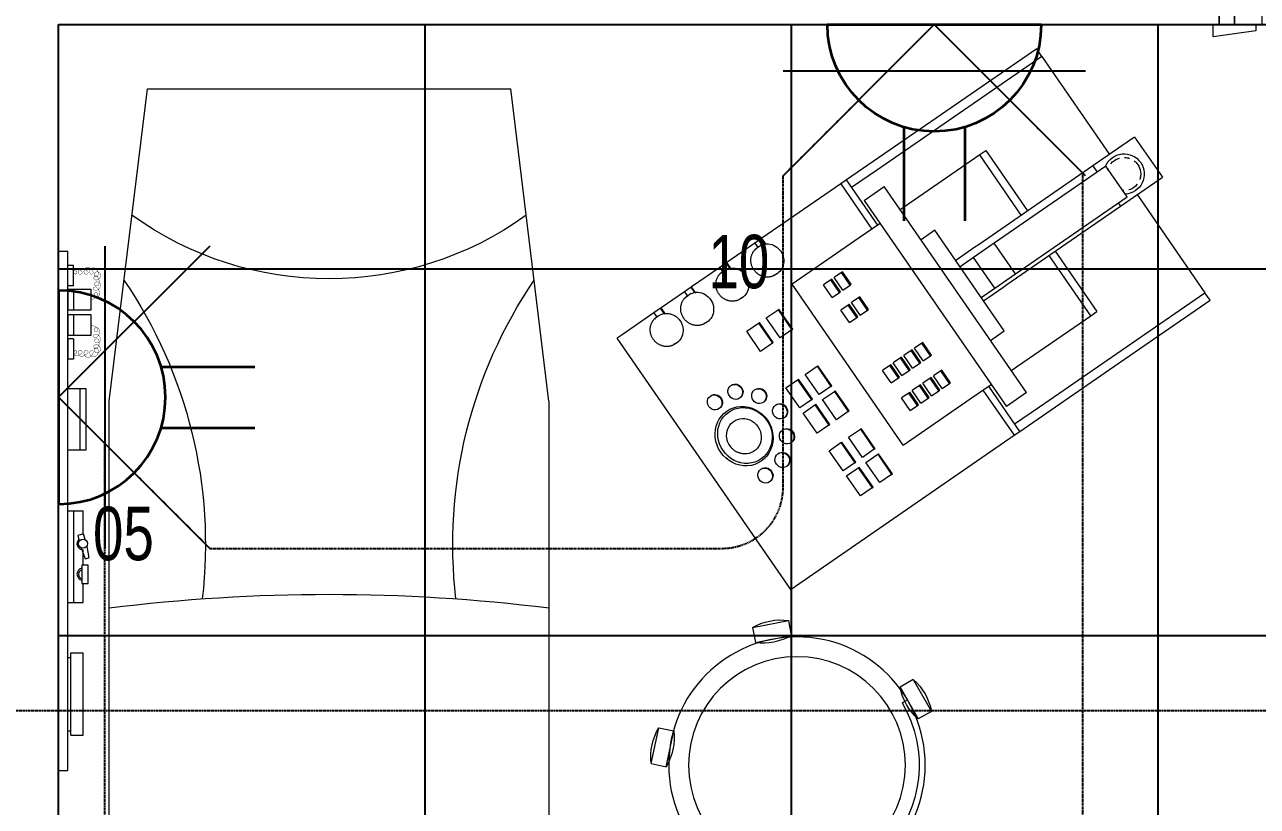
# Model space of a CAD drawing. Extents: x -12260 to 57327, y -29287 to 19916.
# Drawn here: x 20320 to 22338, y -10110 to -8830 of the extents above; entities that cross this region are included whole.
import ezdxf
from ezdxf.enums import TextEntityAlignment as Align

# ---------------------------------------------------------------- set-up
doc = ezdxf.new("R2010")
doc.units = 0
doc.header["$LTSCALE"] = 0.25
doc.linetypes.add('DASHDOT', pattern=[25.4, 12.7, -6.35, 0, -6.35])
doc.linetypes.add('HIDDEN', pattern=[9.525, 6.35, -3.175])
for name, color, linetype, lineweight in [('01-First Floor-FUR$0$72_EGR_EQP_TAG', 142, 'Continuous', 5), ('01-First Floor-FUR$0$LOADING', 253, 'Continuous', 5), ('01-First Floor-FUR$0$Walls', 251, 'Continuous', 5), ('01-First Floor-FUR$0$Wooden Joinery', 251, 'Continuous', 5), ('E-LITE-CLNG-CNDT', 6, 'DASHDOT', 35), ('E-LITE-EXIT-NUMB', 6, 'Continuous', 25), ('E-POWR-FLOR-CNDT', 6, 'HIDDEN', 25), ('E-POWR-WALL @ 100', 4, 'Continuous', 35)]:
    doc.layers.add(name, color=color, linetype=linetype, lineweight=lineweight)
doc.layers.add('01-First Floor-FUR$0$FALSE CEILING', color=251, linetype='Continuous')
doc.styles.add('01-First Floor-FUR$0$X3G_ENTITY_257CFD', font='swisscl.ttf', dxfattribs={"height": 200})
doc.styles.add('DC_SIMPLEX', font='SIMPLEX.shx', dxfattribs={"width": 0.7})

# ---------------------------------------------------------------- blocks, each defined once
blk = doc.blocks.new('01-First Floor-FUR$0$A$C72370EFE')
at = {"layer": '01-First Floor-FUR$0$Wooden Joinery'}
for p, q in [((-0.01, -0.04), (-0.02, -0.04)), ((-0.01, -0.03), (-0.01, -0.07)), ((0, -0.03), (-0.01, -0.03)), ((0.04, -0.03), (0.05, -0.03)), ((0.05, -0.03), (0.05, -0.07)), ((0.05, -0.04), (0.06, -0.04)), ((-0.01, -0.06), (-0.02, -0.06)), ((0.05, -0.06), (0.06, -0.06)), ((-0.05, -0.07), (-0.05, -0.16)), ((-0.03, -0.07), (-0.03, -0.16)), ((0, -0.07), (-0.01, -0.07)), ((0.04, -0.07), (0.05, -0.07)), ((0.07, -0.07), (0.07, -0.16)), ((0.09, -0.07), (0.09, -0.16)), ((-0.01, -0.17), (-0.02, -0.17)), ((-0.01, -0.17), (-0.01, -0.19)), ((0.05, -0.17), (0.06, -0.17)), ((0.05, -0.17), (0.05, -0.19)), ((-0.01, -0.19), (-0.02, -0.19)), ((0.05, -0.19), (0.06, -0.19))]:
    blk.add_line(p, q, dxfattribs=at)
for centre, radius, start, end in [((-0.02, -0.07), 0.03, 90, 180), ((0.06, -0.07), 0.03, 0, 90), ((-0.02, -0.07), 0.01, 90, 180), ((0.06, -0.07), 0.01, 0, 90), ((-0.02, -0.16), 0.03, 180, 270), ((-0.02, -0.16), 0.01, 180, 270), ((0.06, -0.16), 0.01, 270, 0), ((0.06, -0.16), 0.03, 270, 0)]:
    blk.add_arc(centre, radius, start, end, dxfattribs=at)
blk = doc.blocks.new('01-First Floor-FUR$0$A$C5DAD61B4')
at = {"layer": '01-First Floor-FUR$0$Wooden Joinery'}
for points in [[(80, 959.1), (80, 969.1), (10, 979.1), (10, 959.1)], [(940, 959.1), (940, 969.1), (1010, 979.1), (1010, 959.1)], [(70, 859.1), (70, 849.1), (0, 839.1), (0, 859.1)], [(120, 859.1), (120, 0), (80, 0), (80, 859.1)], [(950, 859.1), (950, 849.1), (1020, 839.1), (1020, 859.1)]]:
    blk.add_lwpolyline(points, close=True, dxfattribs=at)
for points in [[(45, 859.1), (45, 959.1), (20, 959.1), (20, 859.1), (45, 859.1)], [(45, 859.1), (80, 859.1), (80, 899.1), (90, 899.1), (90, 959.1), (45, 959.1), (45, 859.1)], [(975, 859.1), (940, 859.1), (940, 899.1), (930, 899.1), (930, 959.1), (975, 959.1), (975, 859.1)], [(975, 859.1), (975, 959.1), (1000, 959.1), (1000, 859.1), (975, 859.1)]]:
    blk.add_lwpolyline(points, dxfattribs=at)
blk.add_arc((80, 859.1), 860, 272.666, 0, dxfattribs=at)
at = {"layer": '01-First Floor-FUR$0$Wooden Joinery', "xscale": 999.9999999998854, "yscale": 999.9999999998854, "zscale": 999.9999999998854, "rotation": 180}
blk.add_blockref('01-First Floor-FUR$0$A$C72370EFE', (120, 0), dxfattribs=at)
blk = doc.blocks.new('01-First Floor-FUR$0$ME19011A-P')
for p, q in [((-0.425, 0), (0.425, 0)), ((-0.425, 0), (-0.425, -0.015)), ((0.425, 0), (0.425, -0.015)), ((-0.425, -0.015), (0.425, -0.015)), ((-0.3675, -0.0198), (-0.2325, -0.0198)), ((-0.3675, -0.0198), (-0.3675, -0.0399)), ((-0.36, -0.015), (-0.36, -0.0198)), ((-0.24, -0.015), (-0.24, -0.0198)), ((-0.2325, -0.0198), (-0.2325, -0.0399)), ((-0.15, -0.015), (-0.15, -0.04)), ((0, -0.015), (0, -0.04)), ((0.1, -0.015), (0.1, -0.045)), ((0.2, -0.045), (0.2, -0.015)), ((0.2818, -0.015), (0.2484, -0.015)), ((0.2484, -0.0243), (0.2484, -0.015)), ((0.2818, -0.0243), (0.2818, -0.015)), ((0.3211, -0.015), (0.2877, -0.015)), ((0.2877, -0.015), (0.2877, -0.0531)), ((0.3211, -0.0531), (0.3211, -0.015)), ((0.3623, -0.015), (0.3289, -0.015)), ((0.3289, -0.015), (0.3289, -0.0531)), ((0.3623, -0.0531), (0.3623, -0.015)), ((0.3682, -0.0243), (0.3682, -0.015)), ((0.3682, -0.015), (0.4016, -0.015)), ((0.4016, -0.0243), (0.4016, -0.015)), ((-0.3675, -0.0399), (-0.2325, -0.0399)), ((-0.15, -0.025), (0, -0.025)), ((-0.15, -0.04), (-0.1187, -0.04)), ((-0.0887, -0.04), (-0.0637, -0.04)), ((-0.0606, -0.0371), (-0.0787, -0.0432)), ((-0.0402, -0.0312), (-0.0496, -0.0337)), ((-0.0376, -0.0409), (-0.0402, -0.0312)), ((-0.0379, -0.04), (0, -0.04)), ((0.1, -0.035), (0.2, -0.035)), ((0.2818, -0.0243), (0.2484, -0.0243)), ((0.3211, -0.0243), (0.2877, -0.0243)), ((0.3623, -0.0243), (0.3289, -0.0243)), ((0.3682, -0.0243), (0.4016, -0.0243)), ((-0.0787, -0.0432), (-0.077, -0.0497)), ((-0.0582, -0.046), (-0.077, -0.0497)), ((-0.047, -0.0434), (-0.0376, -0.0409)), ((0.1, -0.045), (0.2, -0.045)), ((0.2877, -0.0531), (0.3211, -0.0531)), ((0.3289, -0.0531), (0.3623, -0.0531))]:
    blk.add_line(p, q)
blk.add_lwpolyline([(-0.1187, -0.0482), (-0.0887, -0.0482), (-0.0887, -0.0382), (-0.1187, -0.0382)], close=True)
at = {"color": 8, "const_width": 0.000601}
for points in [[(0.3044, -0.0531, -0.184574), (0.2977, -0.0636, -1.44364), (0.2961, -0.0581, -0.837915), (0.2969, -0.0664, -0.30536), (0.2839, -0.062, -1.584726), (0.2894, -0.0609, -0.253153), (0.2827, -0.0684, -0.874198), (0.2775, -0.0585, -0.915253), (0.2791, -0.0658, -0.223821), (0.2683, -0.0644, -1.703343), (0.272, -0.0597, -0.588962), (0.2621, -0.068, -0.717795), (0.2625, -0.0581, -0.983104), (0.2645, -0.0644, -0.326362), (0.2534, -0.0609, -0.758716), (0.2609, -0.0514, -0.906186), (0.2593, -0.0565, -0.189488), (0.2526, -0.0522, -0.7948), (0.2613, -0.0423, -1.223996), (0.2574, -0.047, -0.072149), (0.2534, -0.0403, -0.645886), (0.2609, -0.0324, -1.366917), (0.2574, -0.0371, -0.078415), (0.2542, -0.0308, -0.723006), (0.2613, -0.0256, -1.105484), (0.2582, -0.0292, -0.221197), (0.2566, -0.0243, -0.221197)], [(0.3456, -0.0531, 0.184574), (0.3523, -0.0636, 1.44364), (0.3539, -0.0581, 0.837915), (0.3531, -0.0664, 0.30536), (0.3661, -0.062, 1.584726), (0.3606, -0.0609, 0.253153), (0.3673, -0.0684, 0.874198), (0.3725, -0.0585, 0.915253), (0.3709, -0.0658, 0.223821), (0.3817, -0.0644, 1.703343), (0.378, -0.0597, 0.588962), (0.3879, -0.068, 0.717795), (0.3875, -0.0581, 0.983104), (0.3855, -0.0644, 0.326362), (0.3966, -0.0609, 0.758716), (0.3891, -0.0514, 0.906186), (0.3907, -0.0565, 0.189488), (0.3974, -0.0522, 0.7948), (0.3887, -0.0423, 1.223996), (0.3926, -0.047, 0.072149), (0.3966, -0.0403, 0.645886), (0.3891, -0.0324, 1.366917), (0.3926, -0.0371, 0.078415), (0.3958, -0.0308, 0.723006), (0.3887, -0.0256, 1.105484), (0.3918, -0.0292, 0.221197), (0.3934, -0.0243, 0.221197)]]:
    blk.add_lwpolyline(points, format="xyb", dxfattribs=at)
blk.add_circle((-0.0537, -0.04), 0.0075)
for centre, radius, start, end in [((-0.1037, -0.04), 0.01, 10.4593, 169.5407), ((-0.1037, -0.04), 0.0075, 14.0075, 165.9925), ((-0.0537, -0.04), 0.01, 45, 180)]:
    blk.add_arc(centre, radius, start, end)
blk = doc.blocks.new('01-First Floor-FUR$0$M.44.57.64')
at = {"layer": '01-First Floor-FUR$0$LOADING', "xscale": 1000.000000000002, "yscale": 1000.000000000002, "zscale": 1000.000000000002, "rotation": 225.9999036123427}
blk.add_blockref('01-First Floor-FUR$0$ME19011A-P', (-80806.9, 16720.7), dxfattribs=at)
blk = doc.blocks.new('01-First Floor-FUR$0$HF10037B-P')
at = {"layer": '01-First Floor-FUR$0$LOADING'}
for p, q in [((0.2459, 0.134), (0.1859, 0.134)), ((0.1859, 0.134), (0.1859, 0.109)), ((0.2459, 0.134), (0.2459, 0.109)), ((0.2459, 0.109), (0.1859, 0.109)), ((0, 0), (-0.0142, -0.0583)), ((0, 0), (0.0243, -0.0059)), ((0.0243, -0.0059), (0.01, -0.0642)), ((0.4071, -0.0094), (0.431, -0.0018)), ((0.4071, -0.0094), (0.4255, -0.0665)), ((0.431, -0.0018), (0.4493, -0.0589)), ((0.4069, -0.0417), (0.4165, -0.0387)), ((-0.0142, -0.0583), (0.01, -0.0642)), ((0.4255, -0.0665), (0.4493, -0.0589)), ((0.0524, -0.2725), (0.0674, -0.2525)), ((0.0674, -0.2525), (0.1154, -0.2885)), ((0.3125, -0.2897), (0.362, -0.2558)), ((0.3761, -0.2764), (0.362, -0.2558)), ((0.0524, -0.2725), (0.1004, -0.3085)), ((0.3266, -0.3103), (0.3761, -0.2764)), ((0.3267, -0.268), (0.3323, -0.2763)), ((0.1004, -0.3085), (0.1154, -0.2885)), ((0.3266, -0.3103), (0.3125, -0.2897))]:
    blk.add_line(p, q, dxfattribs=at)
for radius in [0.21, 0.1775]:
    blk.add_circle((0.2161, -0.1014), radius, dxfattribs=at)
for centre, radius, start, end in [((0.2159, 0.0465), 0.0925, 71.0754, 108.9246), ((0.2159, 0.1965), 0.0925, 251.0754, 288.9246), ((0.0779, -0.0499), 0.0925, 147.3419, 185.1912), ((-0.0678, -0.0143), 0.0925, 327.3419, 5.1912), ((0.4996, -0.0113), 0.0925, 178.8412, 216.6904), ((0.3568, -0.057), 0.0925, 358.8412, 36.6904), ((0.2161, -0.1014), 0.2, 303.6037, 17.3657), ((0.0389, -0.3404), 0.0925, 34.1875, 72.0368), ((0.3867, -0.3449), 0.0925, 105.5121, 143.3614), ((0.1289, -0.2205), 0.0925, 214.1875, 252.0368), ((0.3019, -0.2212), 0.0925, 285.5121, 323.3614)]:
    blk.add_arc(centre, radius, start, end, dxfattribs=at)
blk = doc.blocks.new('01-First Floor-FUR$0$HF13902-P')
at = {"color": 8}
for centre, radius, start, end in [((0, 1.0679), 0.5515, 234.1788, 305.8212), ((-0.9704, 0.0819), 0.7679, 353.3222, 34.2669), ((0.9704, 0.0819), 0.7679, 145.7331, 186.6778), ((0, -2.9071), 2.9071, 82.8865, 97.1135)]:
    blk.add_arc(centre, radius, start, end, dxfattribs=at)
at = {"layer": '01-First Floor-FUR$0$LOADING'}
for p, q in [((-0.36, 0.3161), (-0.2975, 0.8276)), ((0.2975, 0.8276), (-0.2975, 0.8276)), ((0.36, 0.3161), (0.2975, 0.8276)), ((-0.36, 0.3161), (-0.36, -0.6824)), ((0.36, -0.6824), (0.36, 0.3161))]:
    blk.add_line(p, q, dxfattribs=at)
blk = doc.blocks.new('01-First Floor-FUR$0$ME15657-P')
for p, q in [((0.04, 0.8841), (-0.04, 0.8841)), ((-0.04, 0.8691), (-0.04, 0.8841)), ((-0.04, 0.8009), (-0.04, 0.8691)), ((0.04, 0.8841), (0.04, 0.8691)), ((0.04, 0.8691), (0.04, 0.8009)), ((-0.25, 0.6341), (-0.25, 0.8341)), ((-0.25, 0.8341), (-0.235, 0.8341)), ((-0.04, 0.8341), (-0.235, 0.8341)), ((-0.235, 0.7741), (-0.235, 0.8341)), ((0.235, 0.8341), (0.04, 0.8341)), ((0.235, 0.8341), (0.235, 0.7741)), ((0.235, 0.8341), (0.25, 0.8341)), ((0.25, 0.8341), (0.25, 0.6341)), ((-0.0335, 0.5963), (-0.0335, 0.8182)), ((-0.0335, 0.8182), (0.0275, 0.8182)), ((0.0275, 0.8182), (0.0275, 0.5963)), ((-0.04, 0.5746), (-0.04, 0.8009)), ((-0.0335, 0.8009), (-0.04, 0.8009)), ((0.04, 0.8009), (0.0275, 0.8009)), ((0.04, 0.8009), (0.04, 0.5746)), ((-0.235, 0.5052), (-0.235, 0.7741)), ((0.235, 0.7741), (0.235, 0.5052)), ((-0.04, 0.671), (-0.16, 0.671)), ((-0.16, 0.6707), (-0.16, 0.671)), ((-0.16, 0.6587), (-0.16, 0.6707)), ((0.16, 0.671), (0.04, 0.671)), ((0.16, 0.671), (0.16, 0.6707)), ((0.16, 0.6707), (0.16, 0.6587)), ((-0.16, 0.5007), (-0.16, 0.6587)), ((-0.16, 0.6587), (-0.04, 0.6587)), ((0.04, 0.6587), (0.16, 0.6587)), ((0.16, 0.6587), (0.16, 0.5007)), ((-0.25, 0.4559), (-0.25, 0.6341)), ((0.25, 0.6341), (0.25, 0.4559)), ((-0.0335, 0.5553), (-0.0335, 0.5963)), ((-0.0335, 0.5963), (0.0275, 0.5963)), ((0.0275, 0.5963), (0.0275, 0.5553)), ((-0.04, 0.5665), (-0.04, 0.5746)), ((-0.04, 0.5283), (-0.04, 0.5665)), ((0.04, 0.5746), (0.04, 0.5665)), ((0.04, 0.5665), (0.04, 0.5283)), ((-0.0335, 0.5283), (-0.0335, 0.5553)), ((-0.0335, 0.5553), (0.0275, 0.5553)), ((0.0275, 0.5553), (0.0275, 0.5283)), ((-0.1, 0.5007), (-0.1, 0.5283)), ((-0.1, 0.5283), (0.1, 0.5283)), ((0.1, 0.5283), (0.1, 0.5007)), ((-0.235, 0.4556), (-0.235, 0.5052)), ((0.235, 0.5052), (0.235, 0.4556)), ((-0.2039, 0.5007), (0.2061, 0.5007)), ((-0.2039, 0.5007), (-0.2039, 0.4607)), ((0.2061, 0.4607), (0.2061, 0.5007)), ((-0.25, 0.4445), (-0.25, 0.4559)), ((-0.25, 0.4559), (-0.16, 0.4559)), ((-0.25, 0.0096), (-0.25, 0.4445)), ((-0.16, 0.4445), (-0.25, 0.4445)), ((0.2061, 0.4607), (-0.2039, 0.4607)), ((-0.16, 0.4191), (-0.16, 0.4606)), ((0.16, 0.4606), (0.16, 0.4191)), ((0.16, 0.4559), (0.25, 0.4559)), ((0.25, 0.4445), (0.16, 0.4445)), ((0.25, 0.4559), (0.25, 0.4445)), ((0.25, 0.4445), (0.25, 0.2877)), ((-0.16, 0.2855), (-0.16, 0.4191)), ((-0.12, 0.4055), (-0.12, 0.4076)), ((-0.12, 0.4076), (-0.095, 0.4076)), ((-0.12, 0.391), (-0.12, 0.4055)), ((-0.12, 0.4055), (-0.095, 0.4055)), ((-0.095, 0.4076), (-0.095, 0.4055)), ((-0.095, 0.4055), (-0.095, 0.391)), ((-0.065, 0.4055), (-0.065, 0.4076)), ((-0.065, 0.4076), (-0.04, 0.4076)), ((-0.065, 0.391), (-0.065, 0.4055)), ((-0.065, 0.4055), (-0.04, 0.4055)), ((-0.04, 0.4076), (-0.04, 0.4055)), ((-0.04, 0.4055), (-0.04, 0.391)), ((0.16, 0.4191), (0.16, 0.2855)), ((-0.12, 0.391), (-0.095, 0.391)), ((-0.12, 0.3843), (-0.12, 0.3864)), ((-0.12, 0.3864), (-0.095, 0.3864)), ((-0.12, 0.3698), (-0.12, 0.3843)), ((-0.12, 0.3843), (-0.095, 0.3843)), ((-0.095, 0.3864), (-0.095, 0.3843)), ((-0.095, 0.3843), (-0.095, 0.3698)), ((-0.065, 0.391), (-0.04, 0.391)), ((-0.065, 0.3843), (-0.065, 0.3864)), ((-0.065, 0.3864), (-0.04, 0.3864)), ((-0.065, 0.3698), (-0.065, 0.3843)), ((-0.065, 0.3843), (-0.04, 0.3843)), ((-0.04, 0.3864), (-0.04, 0.3843)), ((-0.04, 0.3843), (-0.04, 0.3698)), ((-0.12, 0.3698), (-0.095, 0.3698)), ((-0.12, 0.3631), (-0.12, 0.3652)), ((-0.12, 0.3652), (-0.095, 0.3652)), ((-0.095, 0.3652), (-0.095, 0.3631)), ((-0.065, 0.3698), (-0.04, 0.3698)), ((-0.065, 0.3631), (-0.065, 0.3652)), ((-0.065, 0.3652), (-0.04, 0.3652)), ((-0.04, 0.3652), (-0.04, 0.3631)), ((0.055, 0.3631), (0.055, 0.3652)), ((0.055, 0.3652), (0.08, 0.3652)), ((0.08, 0.3652), (0.08, 0.3631)), ((0.105, 0.3631), (0.105, 0.3652)), ((0.105, 0.3652), (0.13, 0.3652)), ((0.13, 0.3652), (0.13, 0.3631)), ((-0.12, 0.3486), (-0.12, 0.3631)), ((-0.12, 0.3631), (-0.095, 0.3631)), ((-0.12, 0.3486), (-0.095, 0.3486)), ((-0.12, 0.3418), (-0.12, 0.344)), ((-0.12, 0.344), (-0.095, 0.344)), ((-0.095, 0.3631), (-0.095, 0.3486)), ((-0.095, 0.344), (-0.095, 0.3418)), ((-0.065, 0.3486), (-0.065, 0.3631)), ((-0.065, 0.3631), (-0.04, 0.3631)), ((-0.065, 0.3486), (-0.04, 0.3486)), ((-0.065, 0.3418), (-0.065, 0.344)), ((-0.065, 0.344), (-0.04, 0.344)), ((-0.04, 0.3631), (-0.04, 0.3486)), ((-0.04, 0.344), (-0.04, 0.3418)), ((0.055, 0.3486), (0.055, 0.3631)), ((0.055, 0.3631), (0.08, 0.3631)), ((0.055, 0.3486), (0.08, 0.3486)), ((0.055, 0.3418), (0.055, 0.344)), ((0.055, 0.344), (0.08, 0.344)), ((0.08, 0.3631), (0.08, 0.3486)), ((0.08, 0.344), (0.08, 0.3418)), ((0.105, 0.3486), (0.105, 0.3631)), ((0.105, 0.3631), (0.13, 0.3631)), ((0.105, 0.3486), (0.13, 0.3486)), ((0.105, 0.3418), (0.105, 0.344)), ((0.105, 0.344), (0.13, 0.344)), ((0.13, 0.3631), (0.13, 0.3486)), ((0.13, 0.344), (0.13, 0.3418)), ((-0.12, 0.3274), (-0.12, 0.3418)), ((-0.12, 0.3418), (-0.095, 0.3418)), ((-0.12, 0.3274), (-0.095, 0.3274)), ((-0.095, 0.3418), (-0.095, 0.3274)), ((-0.065, 0.3274), (-0.065, 0.3418)), ((-0.065, 0.3418), (-0.04, 0.3418)), ((-0.065, 0.3274), (-0.04, 0.3274)), ((-0.04, 0.3418), (-0.04, 0.3274)), ((0.055, 0.3274), (0.055, 0.3418)), ((0.055, 0.3418), (0.08, 0.3418)), ((0.055, 0.3274), (0.08, 0.3274)), ((0.08, 0.3418), (0.08, 0.3274)), ((0.105, 0.3274), (0.105, 0.3418)), ((0.105, 0.3418), (0.13, 0.3418)), ((0.105, 0.3274), (0.13, 0.3274)), ((0.13, 0.3418), (0.13, 0.3274)), ((-0.16, 0.2855), (0.16, 0.2855)), ((0.2372, 0.2879), (0.2394, 0.2877)), ((0.2381, 0.2867), (0.2394, 0.2868)), ((0.2394, 0.2877), (0.25, 0.2877)), ((0.2394, 0.2868), (0.25, 0.2868)), ((0.25, 0.2876), (0.25, 0.2867)), ((0.25, 0.2868), (0.25, 0.2737)), ((0.1882, 0.276), (0.1882, 0.2729)), ((0.25, 0.2737), (0.2406, 0.2737)), ((0.2418, 0.2729), (0.2418, 0.276)), ((0.25, 0.2737), (0.25, 0.2177)), ((-0.1888, 0.2448), (-0.1488, 0.2448)), ((-0.1888, 0.243), (-0.1888, 0.2448)), ((-0.1488, 0.243), (-0.1888, 0.243)), ((-0.1888, 0.243), (-0.1888, 0.2196)), ((-0.1488, 0.243), (-0.1488, 0.2448)), ((-0.1488, 0.2196), (-0.1488, 0.243)), ((-0.1388, 0.2448), (-0.0988, 0.2448)), ((-0.1388, 0.243), (-0.1388, 0.2448)), ((-0.0988, 0.243), (-0.1388, 0.243)), ((-0.1388, 0.243), (-0.1388, 0.2196)), ((-0.0988, 0.243), (-0.0988, 0.2448)), ((-0.0988, 0.2196), (-0.0988, 0.243)), ((-0.0638, 0.2448), (-0.0238, 0.2448)), ((-0.0638, 0.243), (-0.0638, 0.2448)), ((-0.0238, 0.243), (-0.0638, 0.243)), ((-0.0638, 0.243), (-0.0638, 0.2196)), ((-0.0238, 0.243), (-0.0238, 0.2448)), ((-0.0238, 0.2196), (-0.0238, 0.243)), ((-0.0138, 0.2448), (0.0262, 0.2448)), ((-0.0138, 0.243), (-0.0138, 0.2448)), ((0.0262, 0.243), (-0.0138, 0.243)), ((-0.0138, 0.243), (-0.0138, 0.2196)), ((0.0262, 0.243), (0.0262, 0.2448)), ((0.0262, 0.2196), (0.0262, 0.243)), ((0.0988, 0.2448), (0.1388, 0.2448)), ((0.0988, 0.243), (0.0988, 0.2448)), ((0.1388, 0.243), (0.0988, 0.243)), ((0.0988, 0.243), (0.0988, 0.2196)), ((0.1388, 0.243), (0.1388, 0.2448)), ((0.1388, 0.2196), (0.1388, 0.243)), ((-0.1888, 0.2196), (-0.1488, 0.2196)), ((-0.1888, 0.206), (-0.1488, 0.206)), ((-0.1888, 0.2042), (-0.1888, 0.206)), ((-0.1488, 0.2042), (-0.1888, 0.2042)), ((-0.1888, 0.2042), (-0.1888, 0.1809)), ((-0.1488, 0.2042), (-0.1488, 0.206)), ((-0.1488, 0.1809), (-0.1488, 0.2042)), ((-0.1388, 0.2196), (-0.0988, 0.2196)), ((-0.1388, 0.206), (-0.0988, 0.206)), ((-0.1388, 0.2042), (-0.1388, 0.206)), ((-0.0988, 0.2042), (-0.1388, 0.2042)), ((-0.1388, 0.2042), (-0.1388, 0.1809)), ((-0.0988, 0.2042), (-0.0988, 0.206)), ((-0.0988, 0.1809), (-0.0988, 0.2042)), ((-0.0638, 0.2196), (-0.0238, 0.2196)), ((-0.0638, 0.206), (-0.0238, 0.206)), ((-0.0638, 0.2042), (-0.0638, 0.206)), ((-0.0238, 0.2042), (-0.0638, 0.2042)), ((-0.0638, 0.2042), (-0.0638, 0.1809)), ((-0.0238, 0.2042), (-0.0238, 0.206)), ((-0.0238, 0.1809), (-0.0238, 0.2042)), ((-0.0138, 0.2196), (0.0262, 0.2196)), ((-0.0138, 0.206), (0.0262, 0.206)), ((-0.0138, 0.2042), (-0.0138, 0.206)), ((0.0262, 0.2042), (-0.0138, 0.2042)), ((-0.0138, 0.2042), (-0.0138, 0.1809)), ((0.0262, 0.2042), (0.0262, 0.206)), ((0.0262, 0.1809), (0.0262, 0.2042)), ((0.0988, 0.2196), (0.1388, 0.2196)), ((0.0988, 0.206), (0.1388, 0.206)), ((0.0988, 0.2042), (0.0988, 0.206)), ((0.1388, 0.2042), (0.0988, 0.2042)), ((0.0988, 0.2042), (0.0988, 0.1809)), ((0.1388, 0.2042), (0.1388, 0.206)), ((0.1388, 0.1809), (0.1388, 0.2042)), ((0.1882, 0.2064), (0.1882, 0.2033)), ((0.2375, 0.2178), (0.2394, 0.2177)), ((0.2385, 0.2167), (0.2394, 0.2168)), ((0.2394, 0.2177), (0.25, 0.2177)), ((0.2394, 0.2168), (0.25, 0.2168)), ((0.25, 0.2037), (0.2406, 0.2037)), ((0.2418, 0.2033), (0.2418, 0.2064)), ((0.25, 0.2168), (0.25, 0.2037)), ((0.25, 0.2037), (0.25, 0.1476)), ((-0.1888, 0.1809), (-0.1488, 0.1809)), ((-0.1388, 0.1809), (-0.0988, 0.1809)), ((-0.0638, 0.1809), (-0.0238, 0.1809)), ((-0.0138, 0.1809), (0.0262, 0.1809)), ((0.0988, 0.1809), (0.1388, 0.1809)), ((-0.0125, 0.1519), (-0.0125, 0.1509)), ((0.0125, 0.1509), (0.0125, 0.1519)), ((0.2376, 0.1478), (0.2394, 0.1476)), ((0.2385, 0.1467), (0.2394, 0.1467)), ((0.2394, 0.1476), (0.25, 0.1476)), ((0.2394, 0.1467), (0.25, 0.1467)), ((0.25, 0.1475), (0.25, 0.1466)), ((0.25, 0.1467), (0.25, 0.1336)), ((-0.0525, 0.1379), (-0.0525, 0.1369)), ((-0.0275, 0.1369), (-0.0275, 0.1379)), ((0.0275, 0.1379), (0.0275, 0.1369)), ((0.0525, 0.1369), (0.0525, 0.1379)), ((0.1882, 0.1365), (0.1882, 0.1333)), ((0.25, 0.1336), (0.2406, 0.1336)), ((0.2418, 0.1333), (0.2418, 0.1365)), ((0.25, 0.1336), (0.25, 0.087)), ((-0.0803, 0.1099), (-0.0803, 0.1089)), ((-0.0553, 0.1089), (-0.0553, 0.1099)), ((0.0553, 0.1099), (0.0553, 0.1089)), ((0.0803, 0.1089), (0.0803, 0.1099)), ((0.2376, 0.0872), (0.2394, 0.087)), ((0.2385, 0.0861), (0.2394, 0.0861)), ((0.2394, 0.087), (0.25, 0.087)), ((0.2394, 0.0861), (0.25, 0.0861)), ((0.25, 0.0869), (0.25, 0.086)), ((0.25, 0.0861), (0.25, 0.073)), ((-0.0853, 0.0726), (-0.0853, 0.0715)), ((-0.0603, 0.0715), (-0.0603, 0.0726)), ((0.0603, 0.0726), (0.0603, 0.0715)), ((0.0853, 0.0715), (0.0853, 0.0726)), ((0.1882, 0.0758), (0.1882, 0.0727)), ((0.25, 0.073), (0.2406, 0.073)), ((0.2418, 0.0727), (0.2418, 0.0758)), ((0.25, 0.073), (0.25, 0.0096)), ((-0.25, 0), (-0.25, 0.0096)), ((-0.25, 0), (0.25, 0)), ((0.25, 0.0096), (0.25, 0))]:
    blk.add_line(p, q)
at = {"flags": 128}
for points in [[(0.1882, 0.2729), (0.1883, 0.2718), (0.1883, 0.2708), (0.1884, 0.2698), (0.1886, 0.2688), (0.1888, 0.2678), (0.189, 0.2668), (0.1893, 0.2658), (0.1896, 0.2648), (0.19, 0.2638), (0.1904, 0.2629), (0.1909, 0.262), (0.1913, 0.261), (0.1919, 0.2602), (0.1924, 0.2593), (0.193, 0.2584), (0.1936, 0.2576), (0.1943, 0.2568), (0.195, 0.256), (0.1957, 0.2553), (0.1965, 0.2546), (0.1973, 0.2539), (0.1981, 0.2532), (0.1989, 0.2526), (0.1998, 0.252), (0.2007, 0.2515), (0.2016, 0.251), (0.2025, 0.2505), (0.2035, 0.25), (0.2044, 0.2496), (0.2054, 0.2492), (0.2064, 0.2489), (0.2074, 0.2486), (0.2084, 0.2483), (0.2095, 0.2481), (0.2105, 0.2479), (0.2116, 0.2478), (0.2126, 0.2477), (0.2137, 0.2476), (0.2147, 0.2476), (0.215, 0.2476)], [(0.215, 0.2476), (0.2161, 0.2476), (0.2171, 0.2476), (0.2182, 0.2477), (0.2192, 0.2479), (0.2203, 0.248), (0.2213, 0.2483), (0.2223, 0.2485), (0.2233, 0.2488), (0.2243, 0.2491), (0.2253, 0.2495), (0.2263, 0.2499), (0.2272, 0.2503), (0.2282, 0.2508), (0.2291, 0.2513), (0.23, 0.2519), (0.2308, 0.2525), (0.2317, 0.2531), (0.2325, 0.2537), (0.2333, 0.2544), (0.2341, 0.2551), (0.2348, 0.2558), (0.2355, 0.2566), (0.2362, 0.2574), (0.2368, 0.2582), (0.2374, 0.2591), (0.238, 0.2599), (0.2385, 0.2608), (0.239, 0.2617), (0.2395, 0.2626), (0.2399, 0.2636), (0.2403, 0.2645), (0.2406, 0.2655), (0.2409, 0.2665), (0.2411, 0.2675), (0.2414, 0.2685), (0.2415, 0.2695), (0.2416, 0.2705), (0.2417, 0.2716), (0.2418, 0.2726), (0.2418, 0.2729)], [(0.1882, 0.2033), (0.1883, 0.2023), (0.1883, 0.2012), (0.1884, 0.2002), (0.1886, 0.1992), (0.1888, 0.1982), (0.189, 0.1972), (0.1893, 0.1962), (0.1896, 0.1952), (0.19, 0.1943), (0.1904, 0.1933), (0.1909, 0.1924), (0.1913, 0.1915), (0.1919, 0.1906), (0.1924, 0.1897), (0.193, 0.1889), (0.1936, 0.188), (0.1943, 0.1872), (0.195, 0.1865), (0.1957, 0.1857), (0.1965, 0.185), (0.1973, 0.1843), (0.1981, 0.1837), (0.1989, 0.183), (0.1998, 0.1825), (0.2007, 0.1819), (0.2016, 0.1814), (0.2025, 0.1809), (0.2035, 0.1804), (0.2044, 0.18), (0.2054, 0.1797), (0.2064, 0.1793), (0.2074, 0.179), (0.2084, 0.1787), (0.2095, 0.1785), (0.2105, 0.1783), (0.2116, 0.1782), (0.2126, 0.1781), (0.2137, 0.178), (0.2147, 0.178), (0.215, 0.178)], [(0.215, 0.178), (0.2161, 0.178), (0.2171, 0.178), (0.2182, 0.1781), (0.2192, 0.1783), (0.2203, 0.1785), (0.2213, 0.1787), (0.2223, 0.1789), (0.2233, 0.1792), (0.2243, 0.1796), (0.2253, 0.1799), (0.2263, 0.1803), (0.2272, 0.1808), (0.2282, 0.1812), (0.2291, 0.1818), (0.23, 0.1823), (0.2308, 0.1829), (0.2317, 0.1835), (0.2325, 0.1841), (0.2333, 0.1848), (0.2341, 0.1855), (0.2348, 0.1863), (0.2355, 0.187), (0.2362, 0.1878), (0.2368, 0.1886), (0.2374, 0.1895), (0.238, 0.1903), (0.2385, 0.1912), (0.239, 0.1921), (0.2395, 0.1931), (0.2399, 0.194), (0.2403, 0.195), (0.2406, 0.1959), (0.2409, 0.1969), (0.2411, 0.1979), (0.2414, 0.1989), (0.2415, 0.1999), (0.2416, 0.201), (0.2417, 0.202), (0.2418, 0.203), (0.2418, 0.2033)], [(0.1882, 0.1333), (0.1883, 0.1323), (0.1883, 0.1313), (0.1884, 0.1303), (0.1886, 0.1292), (0.1888, 0.1282), (0.189, 0.1272), (0.1893, 0.1262), (0.1896, 0.1253), (0.19, 0.1243), (0.1904, 0.1234), (0.1909, 0.1224), (0.1913, 0.1215), (0.1919, 0.1206), (0.1924, 0.1198), (0.193, 0.1189), (0.1936, 0.1181), (0.1943, 0.1173), (0.195, 0.1165), (0.1957, 0.1158), (0.1965, 0.1151), (0.1973, 0.1144), (0.1981, 0.1137), (0.1989, 0.1131), (0.1998, 0.1125), (0.2007, 0.112), (0.2016, 0.1114), (0.2025, 0.1109), (0.2035, 0.1105), (0.2044, 0.1101), (0.2054, 0.1097), (0.2064, 0.1094), (0.2074, 0.1091), (0.2084, 0.1088), (0.2095, 0.1086), (0.2105, 0.1084), (0.2116, 0.1082), (0.2126, 0.1081), (0.2137, 0.1081), (0.2147, 0.108), (0.215, 0.108)], [(0.215, 0.108), (0.2161, 0.108), (0.2171, 0.1081), (0.2182, 0.1082), (0.2192, 0.1083), (0.2203, 0.1085), (0.2213, 0.1087), (0.2223, 0.109), (0.2233, 0.1093), (0.2243, 0.1096), (0.2253, 0.11), (0.2263, 0.1104), (0.2272, 0.1108), (0.2282, 0.1113), (0.2291, 0.1118), (0.23, 0.1124), (0.2308, 0.1129), (0.2317, 0.1135), (0.2325, 0.1142), (0.2333, 0.1149), (0.2341, 0.1156), (0.2348, 0.1163), (0.2355, 0.1171), (0.2362, 0.1179), (0.2368, 0.1187), (0.2374, 0.1195), (0.238, 0.1204), (0.2385, 0.1213), (0.239, 0.1222), (0.2395, 0.1231), (0.2399, 0.1241), (0.2403, 0.125), (0.2406, 0.126), (0.2409, 0.127), (0.2411, 0.128), (0.2414, 0.129), (0.2415, 0.13), (0.2416, 0.131), (0.2417, 0.132), (0.2418, 0.1331), (0.2418, 0.1333)], [(-0.0266, 0.0675), (-0.026, 0.0664), (-0.0253, 0.0654), (-0.0246, 0.0644), (-0.0239, 0.0634), (-0.0231, 0.0624), (-0.0224, 0.0615), (-0.0215, 0.0606), (-0.0207, 0.0598), (-0.0198, 0.0589), (-0.0189, 0.0582), (-0.018, 0.0575), (-0.017, 0.0568), (-0.016, 0.0561), (-0.015, 0.0555), (-0.014, 0.055), (-0.013, 0.0544), (-0.0119, 0.054), (-0.0109, 0.0535), (-0.0098, 0.0531), (-0.0087, 0.0528), (-0.0076, 0.0525), (-0.0065, 0.0522), (-0.0054, 0.052), (-0.0043, 0.0518), (-0.0032, 0.0517), (-0.0021, 0.0516), (-0.001, 0.0515), (0, 0.0515)], [(0, 0.0515), (0.0011, 0.0515), (0.0022, 0.0516), (0.0034, 0.0517), (0.0045, 0.0518), (0.0056, 0.052), (0.0067, 0.0522), (0.0078, 0.0525), (0.0089, 0.0528), (0.0099, 0.0532), (0.011, 0.0536), (0.0121, 0.054), (0.0131, 0.0545), (0.0141, 0.055), (0.0152, 0.0556), (0.0161, 0.0562), (0.0171, 0.0569), (0.0181, 0.0575), (0.019, 0.0583), (0.0199, 0.059), (0.0208, 0.0599), (0.0216, 0.0607), (0.0225, 0.0616), (0.0232, 0.0625), (0.024, 0.0635), (0.0247, 0.0645), (0.0254, 0.0655), (0.026, 0.0666), (0.0266, 0.0675)], [(0.1882, 0.0727), (0.1883, 0.0717), (0.1883, 0.0706), (0.1884, 0.0696), (0.1886, 0.0686), (0.1888, 0.0676), (0.189, 0.0666), (0.1893, 0.0656), (0.1896, 0.0646), (0.19, 0.0637), (0.1904, 0.0627), (0.1909, 0.0618), (0.1913, 0.0609), (0.1919, 0.06), (0.1924, 0.0591), (0.193, 0.0583), (0.1936, 0.0574), (0.1943, 0.0566), (0.195, 0.0559), (0.1957, 0.0551), (0.1965, 0.0544), (0.1973, 0.0537), (0.1981, 0.0531), (0.1989, 0.0525), (0.1998, 0.0519), (0.2007, 0.0513), (0.2016, 0.0508), (0.2025, 0.0503), (0.2035, 0.0499), (0.2044, 0.0494), (0.2054, 0.0491), (0.2064, 0.0487), (0.2074, 0.0484), (0.2084, 0.0482), (0.2095, 0.0479), (0.2105, 0.0477), (0.2116, 0.0476), (0.2126, 0.0475), (0.2137, 0.0474), (0.2147, 0.0474), (0.215, 0.0474)], [(0.215, 0.0474), (0.2161, 0.0474), (0.2171, 0.0475), (0.2182, 0.0476), (0.2192, 0.0477), (0.2203, 0.0479), (0.2213, 0.0481), (0.2223, 0.0483), (0.2233, 0.0486), (0.2243, 0.049), (0.2253, 0.0493), (0.2263, 0.0497), (0.2272, 0.0502), (0.2282, 0.0507), (0.2291, 0.0512), (0.23, 0.0517), (0.2308, 0.0523), (0.2317, 0.0529), (0.2325, 0.0536), (0.2333, 0.0542), (0.2341, 0.0549), (0.2348, 0.0557), (0.2355, 0.0564), (0.2362, 0.0572), (0.2368, 0.058), (0.2374, 0.0589), (0.238, 0.0597), (0.2385, 0.0606), (0.239, 0.0615), (0.2395, 0.0625), (0.2399, 0.0634), (0.2403, 0.0644), (0.2406, 0.0653), (0.2409, 0.0663), (0.2411, 0.0673), (0.2414, 0.0683), (0.2415, 0.0693), (0.2416, 0.0704), (0.2417, 0.0714), (0.2418, 0.0724), (0.2418, 0.0727)]]:
    blk.add_lwpolyline(points, dxfattribs=at)
for radius, start, end in [(0.033, 90, 212.0544), (0.033, 327.3076, 90), (0.0272, 90, 144), (0.0272, 126, 144), (0.0272, 72, 90), (0.0272, 36, 54), (0.0272, 162, 198), (0.0272, 180, 198), (0.0272, 0, 18), (0.0272, 342, 18), (0.0272, 216, 221.6097), (0.0272, 318.3903, 324), (0.0272, 318.3903, 324)]:
    blk.add_arc((0, 0.8355), radius, start, end)
for centre, major_axis, start_param, end_param in [((0.215, 0.276), (0.0268, 0), 1.570796, 3.401412), ((0.215, 0.276), (0.0268, 0), 5.969026, 7.853982), ((0.215, 0.2064), (0.0268, 0), 1.570796, 3.401412), ((0.215, 0.2064), (0.0268, 0), 5.969026, 7.853982), ((0, 0.1519), (0.0125, 0), 1.570796, 3.141593), ((0, 0.1509), (0.0125, 0), 1.570796, 4.712389), ((0, 0.1519), (0.0125, 0), 0, 1.570796), ((0, 0.1509), (0.0125, 0), 4.712389, 7.853982), ((0.215, 0.1365), (0.0268, 0), 1.570796, 3.401412), ((0.215, 0.1365), (0.0268, 0), 5.969026, 7.853982), ((-0.04, 0.1379), (0.0125, 0), 1.570796, 3.141593), ((-0.04, 0.1369), (0.0125, 0), 1.570796, 4.712389), ((-0.04, 0.1379), (0.0125, 0), 0, 1.570796), ((-0.04, 0.1369), (0.0125, 0), 4.712389, 7.853982), ((0.04, 0.1379), (0.0125, 0), 1.570796, 3.141593), ((0.04, 0.1369), (0.0125, 0), 1.570796, 4.712389), ((0.04, 0.1379), (0.0125, 0), 0, 1.570796), ((0.04, 0.1369), (0.0125, 0), 4.712389, 7.853982), ((-0.0678, 0.1099), (0.0125, 0), 1.570796, 3.141593), ((-0.0678, 0.1099), (0.0125, 0), 0, 1.570796), ((0, 0.0797), (-0.0497, 0), 4.712389, 7.853982), ((0, 0.0815), (-0.0467, 0), 4.712389, 7.853982), ((0, 0.0797), (0.0497, 0), 4.712389, 7.853982), ((0, 0.0815), (0.0467, 0), 4.712389, 7.853982), ((0.0678, 0.1099), (0.0125, 0), 1.570796, 3.141593), ((0.0678, 0.1099), (0.0125, 0), 0, 1.570796), ((-0.0678, 0.1089), (0.0125, 0), 1.570796, 4.712389), ((-0.0678, 0.1089), (0.0125, 0), 4.712389, 7.853982), ((0, 0.0797), (0.0296, 0), 1.570796, 3.926991), ((0, 0.0797), (0.0296, 0), 5.497787, 7.853982), ((0.0678, 0.1089), (0.0125, 0), 1.570796, 4.712389), ((0.0678, 0.1089), (-0.0125, 0), 1.570796, 4.712389), ((-0.0728, 0.0726), (0.0125, 0), 1.570796, 3.141593), ((-0.0728, 0.0715), (0.0125, 0), 1.570796, 4.712389), ((-0.0728, 0.0726), (0.0125, 0), 0, 1.570796), ((-0.0728, 0.0715), (0.0125, 0), 4.712389, 7.853982), ((0.0728, 0.0726), (0.0125, 0), 1.570796, 3.141593), ((0.0728, 0.0715), (0.0125, 0), 1.570796, 4.712389), ((0.0728, 0.0726), (0.0125, 0), 0, 1.570796), ((0.0728, 0.0715), (0.0125, 0), 4.712389, 7.853982), ((0.215, 0.0758), (0.0268, 0), 1.570796, 3.401412), ((0.215, 0.0758), (0.0268, 0), 5.969026, 7.853982), ((0, 0.0797), (0.0296, 0), 4.624442, 4.652361), ((0, 0.0797), (0.0296, 0), 4.672724, 4.712389), ((0, 0.0797), (0.0296, 0), 4.712389, 4.752054), ((0, 0.0797), (0.0296, 0), 4.772417, 4.800336)]:
    blk.add_ellipse(centre, major_axis=major_axis, ratio=0.93358, start_param=start_param, end_param=end_param)
blk = doc.blocks.new('01-First Floor-FUR')
at = {"layer": '01-First Floor-FUR$0$FALSE CEILING', "linetype": 'Continuous'}
for p, q in [((20976, -12830), (20976, -8830)), ((21576, -12830), (21576, -8830)), ((22176, -12830), (22176, -8830)), ((20376, -9230), (23876, -9230)), ((20376, -9830), (23876, -9830))]:
    blk.add_line(p, q, dxfattribs=at)
at = {"layer": '01-First Floor-FUR$0$FALSE CEILING'}
blk.add_lwpolyline([(20376, -8830), (23876, -8830), (23876, -10710), (23876, -10710), (23876, -12830), (20376, -12830), (20376, -8830)], dxfattribs=at)
at = {"layer": '01-First Floor-FUR$0$Walls'}
for p, q in [((22276, -8730), (22276, -8830)), ((20376, -8830), (20376, -12760)), ((22276, -8830), (20376, -8830))]:
    blk.add_line(p, q, dxfattribs=at)
at = {"layer": '01-First Floor-FUR$0$LOADING', "xscale": -1000, "yscale": 999.9999999999998, "zscale": 999.9999999999999, "rotation": 304.5943851136899}
blk.add_blockref('01-First Floor-FUR$0$ME15657-P', (21432.5, -9548.9, -0.1), dxfattribs=at)
at = {"layer": '01-First Floor-FUR$0$LOADING', "xscale": -1000, "yscale": 1000, "zscale": 1000}
blk.add_blockref('01-First Floor-FUR$0$HF13902-P', (20818.8, -9762.6, -0.1), dxfattribs=at)
at = {"layer": '01-First Floor-FUR$0$LOADING', "rotation": 224.0000963876573}
blk.add_blockref('01-First Floor-FUR$0$M.44.57.64', (-49366.7, -53731.4, -0.1), dxfattribs=at)
at = {"layer": '01-First Floor-FUR$0$LOADING', "extrusion": (2.75759e-10, -1.16581e-09, -1), "xscale": 999.9999999999998, "yscale": 999.9999999999998, "zscale": 999.9999999999998, "rotation": 205.7813125359263}
blk.add_blockref('01-First Floor-FUR$0$HF10037B-P', (-21346.1, -10039.6, 0.1), dxfattribs=at)
at = {"layer": '01-First Floor-FUR$0$Wooden Joinery', "xscale": -1, "rotation": 180}
blk.add_blockref('01-First Floor-FUR$0$A$C5DAD61B4', (22256, -7870.9), dxfattribs=at)
at = {"layer": '01-First Floor-FUR$0$72_EGR_EQP_TAG', "char_height": 87.47, "attachment_point": 2, "style": '01-First Floor-FUR$0$X3G_ENTITY_257CFD'}
for s, insert in [('10', (21489.6, -9174.1, -0.1)), ('05', (20482.1, -9619.3, -0.1))]:
    blk.add_mtext(s, dxfattribs=dict(at, insert=insert))
blk = doc.blocks.new('*U16')
for p, q in [((-0.5, -1.677), (-0.5, -3.211)), ((0.5, -1.677), (0.5, -3.211))]:
    blk.add_line(p, q)
blk.add_lwpolyline([(-1.75, 0, 1), (1.75, 0)], format="xyb", close=True)
at = {"layer": 'Defpoints'}
for p, q in [((-2.475, -2.475), (0, 0)), ((2.475, -2.475), (0, 0)), ((2.475, -0.758), (-2.475, -0.758))]:
    blk.add_line(p, q, dxfattribs=at)
at = {"layer": 'E-LITE-EXIT-NUMB', "style": 'DC_SIMPLEX', "width": 0.7, "flags": 8}
blk.add_attdef('TYPE', text='', height=2, rotation=360, dxfattribs=at).set_placement((-2.682, 5.238), align=Align.RIGHT)
blk.add_attdef('CIRCUIT', (2.682, 5.238), '', height=2, rotation=360, dxfattribs=at)
blk = doc.blocks.new('*U31')
for p, q in [((-1.677, 0.5), (-3.211, 0.5)), ((-1.677, -0.5), (-3.211, -0.5))]:
    blk.add_line(p, q)
blk.add_lwpolyline([(0, 1.75, 1), (0, -1.75)], format="xyb", close=True)
at = {"layer": 'Defpoints'}
for p, q in [((-2.475, 2.475), (0, 0)), ((-0.758, -2.475), (-0.758, 2.475)), ((-2.475, -2.475), (0, 0))]:
    blk.add_line(p, q, dxfattribs=at)
at = {"layer": 'E-LITE-EXIT-NUMB', "style": 'DC_SIMPLEX', "width": 0.7, "flags": 8}
blk.add_attdef('TYPE', text='', height=2, rotation=360, dxfattribs=at).set_placement((-2.682, 5.238), align=Align.RIGHT)
blk.add_attdef('CIRCUIT', (2.682, 5.238), '', height=2, rotation=360, dxfattribs=at)

msp = doc.modelspace()

# ---------------------------------------------------------------- linework, layer by layer
at = {"layer": 'E-POWR-FLOR-CNDT'}
for points in [[(24099.8, -8704.2), (24201.5, -8806, -0.198912), (24223.5, -8859), (24223.5, -9878.3, -0.414214), (24148.5, -9953.3), (14698.5, -9953.3, -0.414214), (14623.5, -9878.3), (14623.5, -9470.8), (14499.8, -9347.1)], [(20499.7, -9563.7), (20623.5, -9687.4), (21462.1, -9687.4, 0.414214), (21562.1, -9587.4), (21562.1, -9077.5), (21686.4, -8953.2)], [(21933.3, -8953.7), (22052.4, -9072.8), (22052.4, -10676.9, 0.414214), (22152.4, -10776.9), (23569.9, -10776.9), (23752.3, -10882.2)], [(20276, -11872.9), (20351.8, -11872.9, 0.414214), (20451.8, -11772.9), (20451.8, -9515.8)]]:
    msp.add_lwpolyline(points, format="xyb", dxfattribs=at)

# ---------------------------------------------------------------- block references
at = {"layer": 'E-LITE-CLNG-CNDT'}
msp.add_blockref('01-First Floor-FUR', (0, 0), dxfattribs=at)
at = {"layer": 'E-POWR-WALL @ 100', "yscale": 100, "zscale": 100}
for name, p, xscale, rotation in [('*U31', (21809.6, -8830), -100, 270), ('*U16', (20376, -9440), 100, 90.00000000000001)]:
    msp.add_blockref(name, p, dxfattribs=dict(at, xscale=xscale, rotation=rotation))

doc.saveas('drawing.dxf')
